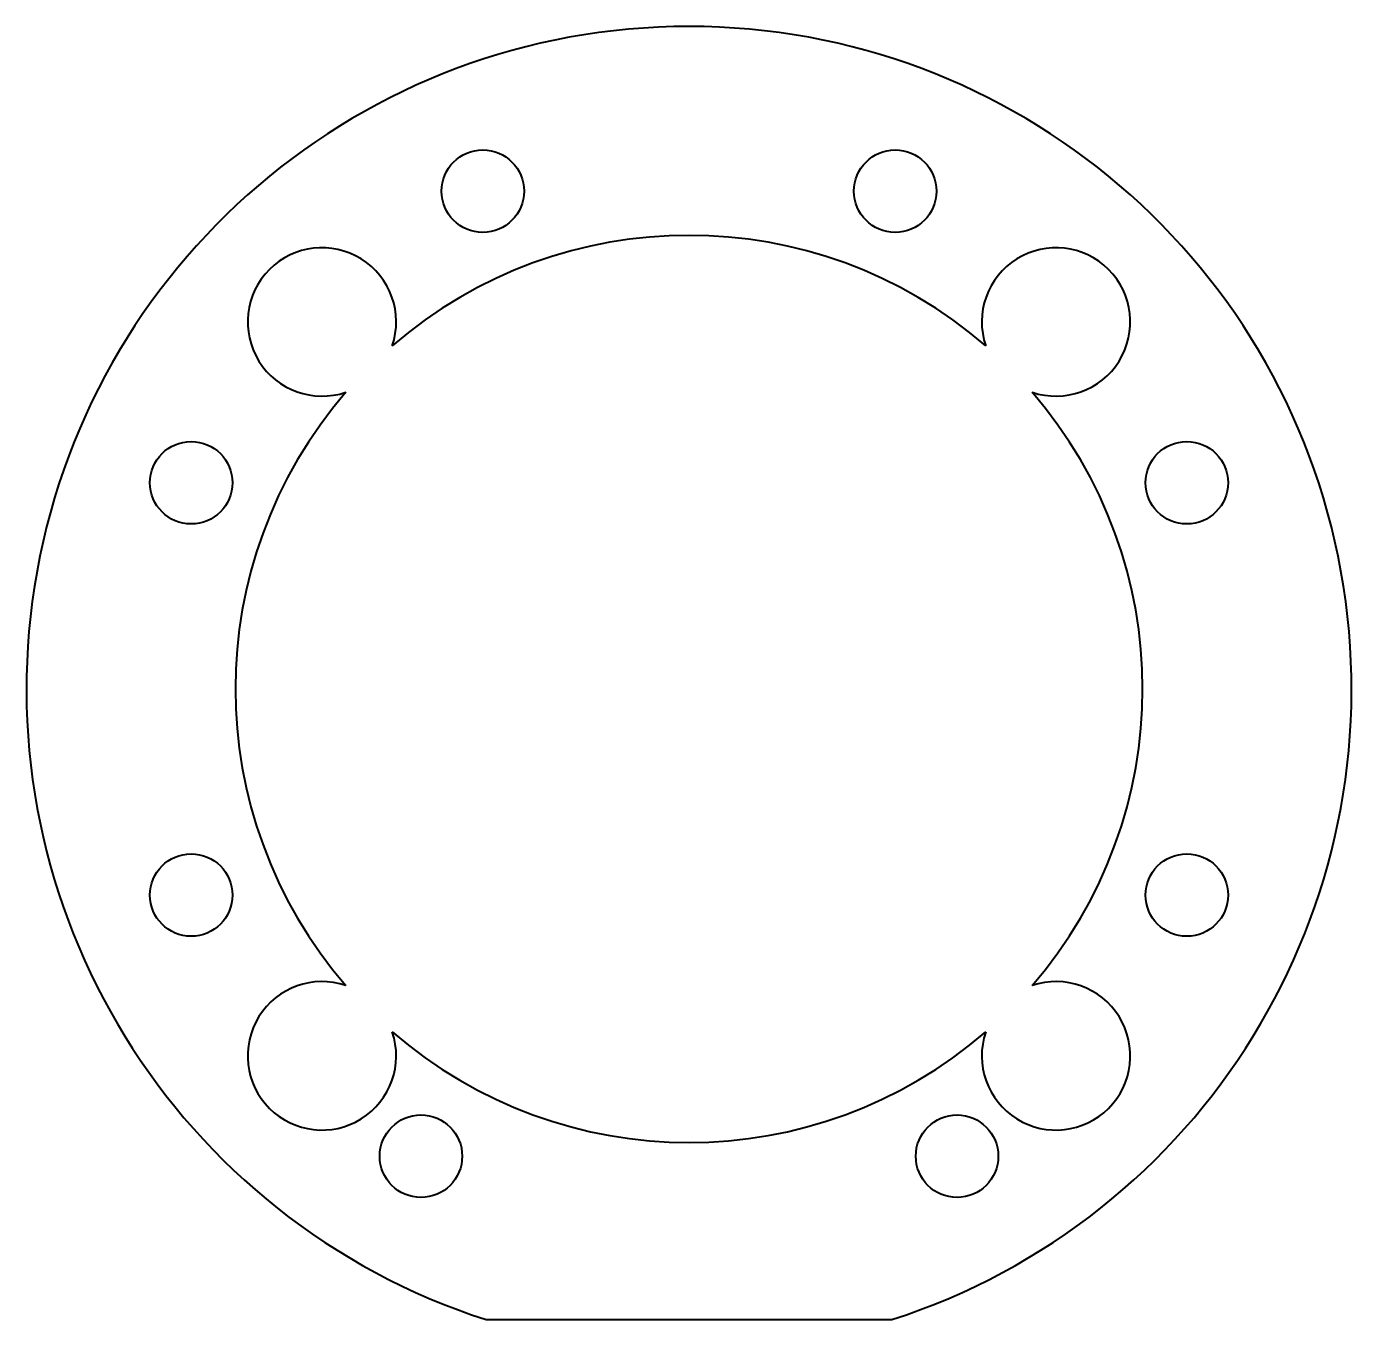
# Model space of a CAD drawing. Header units: inches. Extents: x -80 to 80, y -76 to 80.
import ezdxf

# ---------------------------------------------------------------- set-up
doc = ezdxf.new("R2010")
doc.units = ezdxf.units.IN
doc.header["$MEASUREMENT"] = 0
doc.layers.add('Visible', color=7, linetype='Continuous', lineweight=40)

msp = doc.modelspace()

# ---------------------------------------------------------------- linework, layer by layer
at = {"layer": 'Visible'}
msp.add_line((-24.6, -76.47), (24.6, -76.47), dxfattribs=at)
for centre in [(-25, 60.36), (25, 60.36), (-60.36, 25), (60.36, 25), (-60.36, -25), (60.36, -25), (-32.5, -56.67), (32.5, -56.67)]:
    msp.add_circle(centre, 5, dxfattribs=at)
for centre, radius, start, end in [((0, 0), 80.33, 287.8315, 252.1685), ((0, 0), 55, 49.1414, 130.8586), ((-44.5, 44.5), 9, 341.1886, 288.8114), ((44.5, 44.5), 9, 251.1886, 198.8114), ((0, 0), 55, 139.1414, 220.8586), ((0, 0), 55, 319.1414, 40.8586), ((-44.5, -44.5), 9, 71.1886, 18.8114), ((44.5, -44.5), 9, 161.1886, 108.8114), ((0, 0), 55, 229.1414, 310.8586)]:
    msp.add_arc(centre, radius, start, end, dxfattribs=at)

doc.saveas('drawing.dxf')
